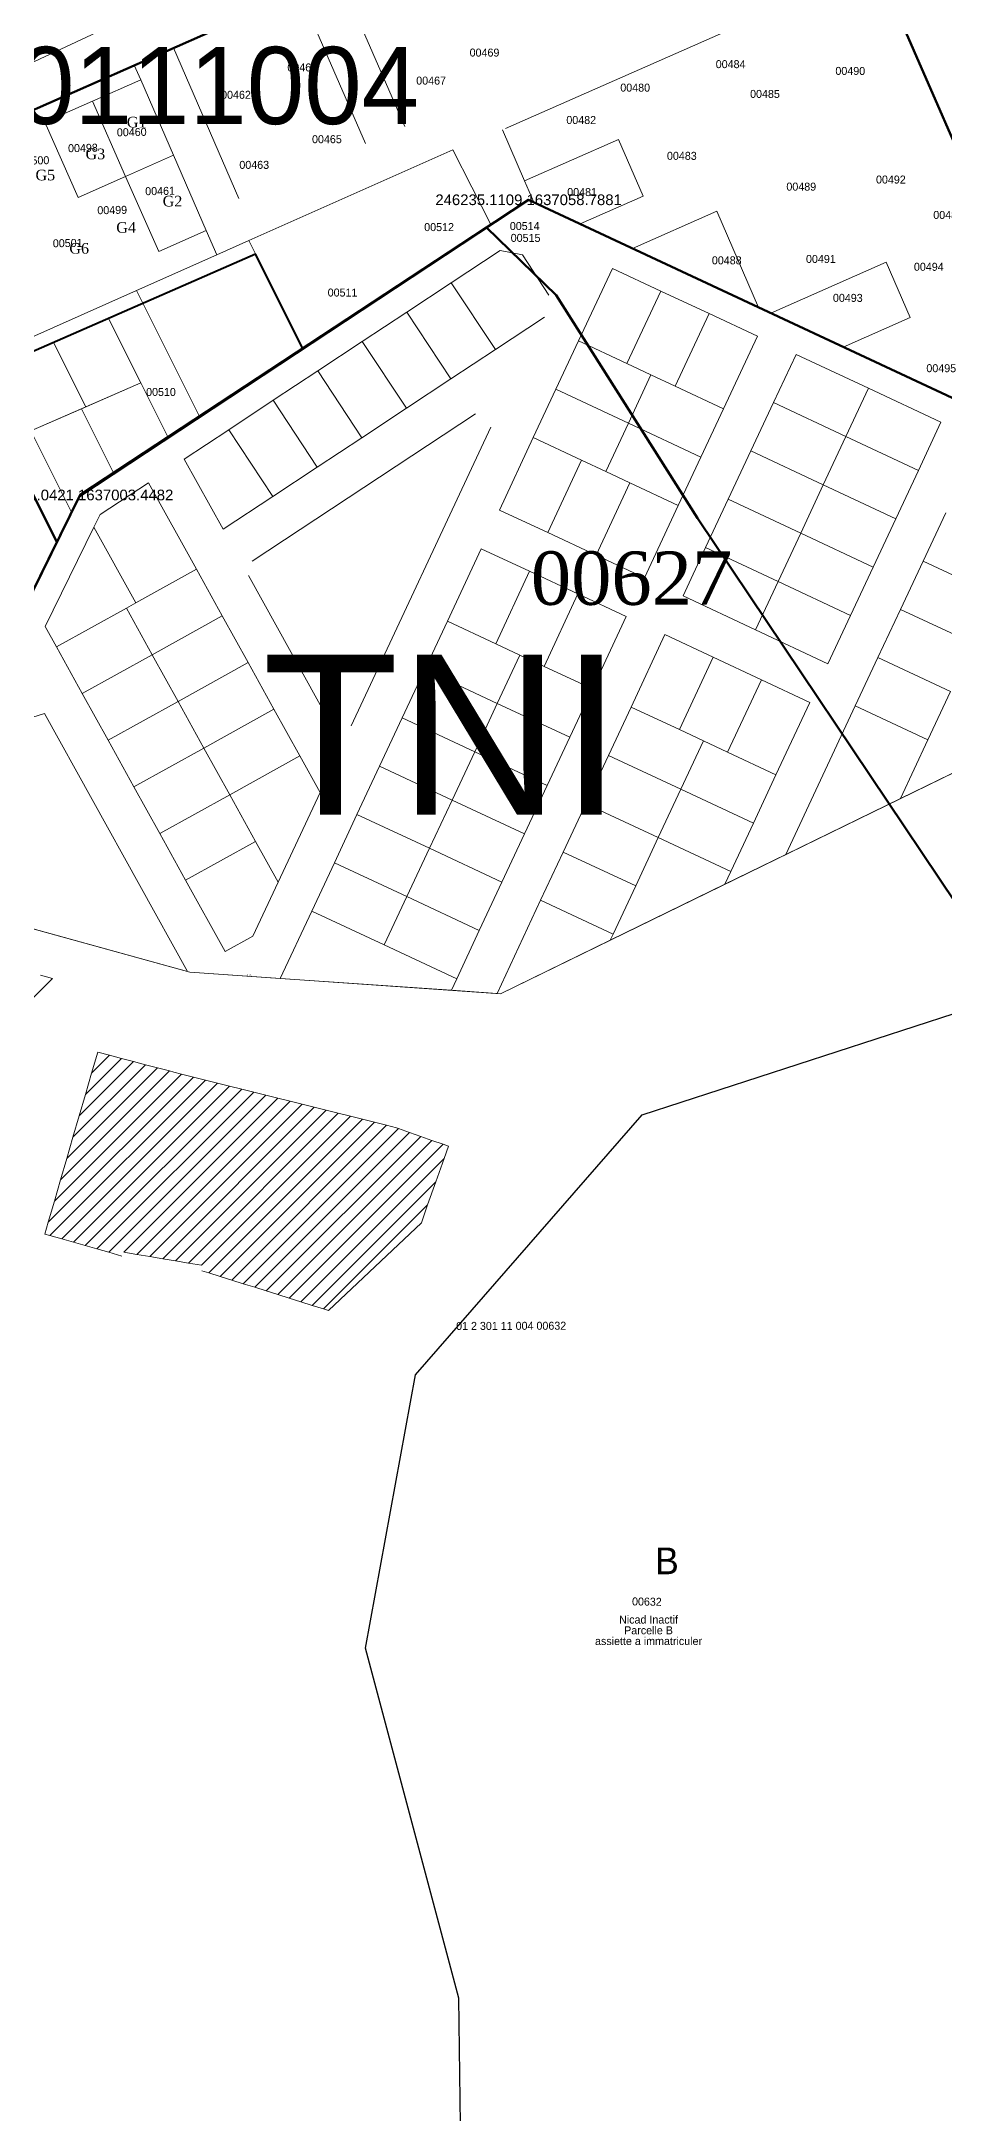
# Model space of a CAD drawing. Header units: metres. Extents: x 245232 to 248406, y 1633796 to 1637634.
# Drawn here: x 246143.8 to 246313.1, y 1636700 to 1637088.5 of the extents above; entities that cross this region are included whole.
import ezdxf
from ezdxf.enums import TextEntityAlignment as Align

# ---------------------------------------------------------------- set-up
doc = ezdxf.new("R2010")
doc.units = ezdxf.units.M
doc.header["$MEASUREMENT"] = 0
for name, color, linetype, lineweight in [('A immatriculer', 2, 'Continuous', 0), ('Div_Cont', 2, 'Continuous', 0), ('LIMITES TITRES FONCIERS', 7, 'Continuous', 0), ('Numéro Cadastral', 7, 'Continuous', 0), ('Toponymie', 7, 'Continuous', 30)]:
    doc.layers.add(name, color=color, linetype=linetype, lineweight=lineweight)
for name, color, linetype in [('A_revoir_niveau_0', 7, 'Continuous'), ('historique_numero_parcelle', 7, 'Continuous'), ('limites_sections', 7, 'Continuous')]:
    doc.layers.add(name, color=color, linetype=linetype)
doc.layers.add('LIMITES_PARCELLES', color=7, linetype='Continuous', lineweight=0, true_color=0xffffff)
doc.styles.get("Standard").update_dxf_attribs({"font": 'txt.shx'})
doc.styles.add('Style-Arial', font='arial.ttf')
doc.styles.add('Style-FANCY', font='FANCY.shx')
doc.styles.add('Style-Times New Roman', font='times.ttf')

# ---------------------------------------------------------------- blocks, each defined once
blk = doc.blocks.new('*U575')
at = {"layer": 'A immatriculer', "color": 2, "linetype": 'Continuous', "lineweight": 0, "insert": (-0.000001, -1.847466, -0.0061), "char_height": 1.499994, "attachment_point": 5, "line_spacing_factor": 0.804762, "style": 'Style-FANCY'}
blk.add_mtext('Nicad Inactif \\PParcelle B\\Passiette a immatriculer', dxfattribs=at)
at = {"layer": 'Numéro Cadastral', "color": 3, "extrusion": (-0.067674, -0.021954, 0.997466), "style": 'Style-FANCY'}
blk.add_text('00632', height=1.499994, rotation=71.147328, dxfattribs=at).set_placement((-3.464151, 0.797035, -0.056855), align=Align.MIDDLE_CENTER)

msp = doc.modelspace()

# ---------------------------------------------------------------- linework, layer by layer
at = {"layer": 'A immatriculer', "color": 2, "linetype": 'Continuous', "lineweight": 120, "flags": 128}
msp.add_lwpolyline([(246330.32, 1636706.314), (246325.106, 1636693.527), (245850.065, 1636481.714), (245880.291, 1636506.295), (245911.171, 1636542.664), (246014.009, 1636709.465), (246016.012, 1636728.926), (246151.042, 1637003.448), (246227.229, 1637053.6), (246240.305, 1637040.933), (246266.764, 1636999.129), (246331.499, 1636902.6), (246337.849, 1636886.725), (246369.599, 1636797.295), (246379.745, 1636748.287), (246330.32, 1636706.314)], close=True, dxfattribs=at)
at = {"layer": 'A_revoir_niveau_0', "color": 7, "linetype": 'Continuous', "lineweight": 0}
for q in [(246016.012, 1636728.926), (246082.853, 1636864.817)]:
    msp.add_line((246150.924, 1637003.208), q, dxfattribs=at)
at = {"layer": 'A_revoir_niveau_0', "color": 4, "linetype": 'Continuous', "lineweight": 0}
msp.add_line((246150.924, 1637003.208), (246083.277, 1636865.678), dxfattribs=at)
at = {"layer": 'A_revoir_niveau_0', "color": 7, "lineweight": 0, "flags": 128}
msp.add_lwpolyline([(246114.75, 1636929.664), (246171.634, 1636913.999), (246229.857, 1636909.956), (246322.812, 1636955.321), (246356.148, 1636951.541), (246439.843, 1636893.794)], dxfattribs=at)
at = {"layer": 'Div_Cont', "color": 4, "linetype": 'Continuous', "lineweight": 40, "flags": 128}
for points in [[(246146.687, 1636994.595), (246147.528, 1636996.305), (246150.922, 1637003.207), (246150.924, 1637003.208), (246150.924, 1637003.208), (246150.924, 1637003.209), (246151.043, 1637003.451), (246192.772, 1637030.911), (246183.934, 1637048.574), (246131.195, 1637025.559), (246146.687, 1636994.595)], [(246124.803, 1636950.102), (246146.687, 1636994.595), (246131.195, 1637025.559), (246094.96, 1637009.746), (246115.714, 1636968.266), (246124.803, 1636950.102)]]:
    msp.add_lwpolyline(points, close=True, dxfattribs=at)
at = {"layer": 'Div_Cont', "color": 5, "flags": 128}
msp.add_lwpolyline([(246141.825, 1637015.465), (246149.447, 1637000.204), (246150.935, 1637003.215), (246167.567, 1637014.195), (246162.433, 1637024.458), (246141.825, 1637015.465)], close=True, dxfattribs=at)
at = {"layer": 'Div_Cont', "color": 7, "flags": 128}
msp.add_lwpolyline([(246151.308, 1637019.603), (246141.825, 1637015.465), (246149.447, 1637000.204), (246150.935, 1637003.215), (246157.379, 1637007.469), (246151.308, 1637019.603)], close=True, dxfattribs=at)
at = {"layer": 'Div_Cont', "color": 7}
for points in [[(246135.784, 1637027.561), (246141.825, 1637015.465), (246162.433, 1637024.458), (246156.383, 1637036.55)], [(246152.126, 1637019.96), (246162.433, 1637024.458), (246156.383, 1637036.55), (246146.085, 1637032.057)], [(246135.784, 1637027.561), (246141.825, 1637015.465), (246152.126, 1637019.96), (246146.085, 1637032.057)], [(246167.567, 1637014.195), (246162.433, 1637024.458), (246151.308, 1637019.603), (246157.379, 1637007.469)]]:
    msp.add_3dface(points, dxfattribs=at)
at = {"layer": 'LIMITES TITRES FONCIERS', "color": 5, "linetype": 'Continuous', "lineweight": 53, "flags": 128}
msp.add_lwpolyline([(245938.213, 1636985.568), (245881.154, 1636957.963), (245894.101, 1636935.617), (245956.171, 1636828.911), (246026.167, 1636866.433), (246050.251, 1636842.755), (246059.498, 1636848.997), (246082.854, 1636864.818), (246150.924, 1637003.208), (246235.111, 1637058.788), (246341.24, 1637009.133), (246284.7, 1637138.563), (245938.213, 1636985.568)], close=True, dxfattribs=at)
at = {"layer": 'LIMITES TITRES FONCIERS', "color": 6, "linetype": 'Continuous', "lineweight": 53, "flags": 128}
msp.add_lwpolyline([(246083.277, 1636865.678), (246150.924, 1637003.208), (246235.111, 1637058.788), (246235.388, 1637058.658)], dxfattribs=at)
at = {"layer": 'limites_parcelles'}
for p, q in [((246325.071, 1637170.444), (245571.377, 1636816.521)), ((246199.526, 1637100.961), (246211.887, 1637072.524)), ((246300.312, 1637102.823), (246230.8, 1637072.13)), ((246332.181, 1637029.867), (246300.312, 1637102.823)), ((246192.207, 1637097.73), (246168.524, 1637087.273)), ((246192.207, 1637097.73), (246204.55, 1637069.335)), ((246107.661, 1637060.395), (246161.205, 1637084.042)), ((246168.524, 1637087.273), (246161.205, 1637084.042)), ((246161.205, 1637084.042), (246162.415, 1637081.259)), ((246168.524, 1637087.273), (246180.808, 1637059.014)), ((246162.415, 1637081.259), (246153.351, 1637077.255)), ((246162.415, 1637081.259), (246168.545, 1637067.157)), ((246153.351, 1637077.255), (246144.443, 1637073.321)), ((246153.351, 1637077.255), (246159.577, 1637063.17)), ((246144.443, 1637073.321), (246150.677, 1637059.219)), ((246230.219, 1637071.873), (246234.367, 1637062.332)), ((246182.645, 1637051.15), (246220.899, 1637068.172)), ((246220.899, 1637068.172), (246228.06, 1637054.133)), ((246251.952, 1637070.096), (246234.367, 1637062.332)), ((246256.575, 1637059.463), (246251.952, 1637070.096)), ((246168.545, 1637067.157), (246159.577, 1637063.17)), ((246168.545, 1637067.157), (246174.682, 1637053.041)), ((246150.677, 1637059.219), (246159.577, 1637063.17)), ((246159.577, 1637063.17), (246165.801, 1637049.09)), ((246234.367, 1637062.332), (246236.111, 1637058.32)), ((246235.111, 1637058.788), (246228.06, 1637054.133)), ((246236.111, 1637058.32), (246235.111, 1637058.788)), ((246244.791, 1637054.259), (246236.111, 1637058.32)), ((246244.791, 1637054.259), (246256.575, 1637059.463)), ((246254.616, 1637049.662), (246270.385, 1637056.654)), ((246270.385, 1637056.654), (246278.226, 1637038.617)), ((246150.924, 1637003.208), (246228.06, 1637054.133)), ((246165.801, 1637049.09), (246174.682, 1637053.041)), ((246174.682, 1637053.041), (246176.661, 1637048.488)), ((246254.616, 1637049.662), (246244.791, 1637054.259)), ((246182.645, 1637051.15), (246176.661, 1637048.488)), ((246192.772, 1637030.911), (246182.645, 1637051.15)), ((246220.625, 1637043.233), (246229.805, 1637049.294)), ((246229.805, 1637049.294), (246233.962, 1637048.443)), ((246278.226, 1637038.617), (246254.616, 1637049.662)), ((246176.661, 1637048.488), (246161.592, 1637041.782)), ((246233.962, 1637048.443), (246238.92, 1637040.932)), ((246244.468, 1637032.33), (246250.824, 1637045.917)), ((246250.824, 1637045.917), (246259.882, 1637041.68)), ((246302.151, 1637047.108), (246280.505, 1637037.55)), ((246306.66, 1637036.731), (246302.151, 1637047.108)), ((246161.592, 1637041.782), (246123.401, 1637024.789)), ((246161.592, 1637041.782), (246173.407, 1637018.168)), ((246212.28, 1637037.724), (246220.625, 1637043.233)), ((246220.625, 1637043.233), (246228.89, 1637030.715)), ((246253.526, 1637028.093), (246259.882, 1637041.68)), ((246268.94, 1637037.442), (246259.882, 1637041.68)), ((246203.935, 1637032.214), (246212.28, 1637037.724)), ((246212.28, 1637037.724), (246220.544, 1637025.206)), ((246262.583, 1637023.856), (246268.94, 1637037.442)), ((246277.997, 1637033.205), (246268.94, 1637037.442)), ((246280.505, 1637037.55), (246278.226, 1637038.617)), ((246294.107, 1637031.187), (246280.505, 1637037.55)), ((246228.89, 1637030.715), (246238.07, 1637036.776)), ((246271.641, 1637019.618), (246277.997, 1637033.205)), ((246294.107, 1637031.187), (246306.66, 1637036.731)), ((246173.407, 1637018.168), (246192.772, 1637030.911)), ((246195.589, 1637026.705), (246203.935, 1637032.214)), ((246203.935, 1637032.214), (246212.199, 1637019.696)), ((246220.544, 1637025.206), (246228.89, 1637030.715)), ((246240.23, 1637023.273), (246244.468, 1637032.33)), ((246253.526, 1637028.093), (246244.468, 1637032.33)), ((246281.006, 1637020.757), (246285.244, 1637029.815)), ((246285.244, 1637029.815), (246298.83, 1637023.459)), ((246314.047, 1637021.858), (246294.107, 1637031.187)), ((246146.688, 1636994.595), (246131.195, 1637025.559)), ((246187.244, 1637021.195), (246195.589, 1637026.705)), ((246195.589, 1637026.705), (246203.854, 1637014.187)), ((246258.055, 1637025.974), (246253.526, 1637028.093)), ((246253.817, 1637016.916), (246258.055, 1637025.974)), ((246262.583, 1637023.856), (246258.055, 1637025.974)), ((246212.199, 1637019.696), (246220.544, 1637025.206)), ((246235.993, 1637014.215), (246240.23, 1637023.273)), ((246253.817, 1637016.916), (246240.23, 1637023.273)), ((246271.641, 1637019.618), (246262.583, 1637023.856)), ((246294.593, 1637014.401), (246298.83, 1637023.459)), ((246312.417, 1637017.103), (246298.83, 1637023.459)), ((246151.043, 1637003.451), (246173.407, 1637018.168)), ((246178.899, 1637015.686), (246187.244, 1637021.195)), ((246183.272, 1636991.013), (246225.15, 1637018.66)), ((246187.244, 1637021.195), (246195.508, 1637008.677)), ((246203.854, 1637014.187), (246212.199, 1637019.696)), ((246267.404, 1637010.56), (246271.641, 1637019.618)), ((246276.769, 1637011.699), (246281.006, 1637020.757)), ((246294.593, 1637014.401), (246281.006, 1637020.757)), ((246170.553, 1637010.176), (246178.899, 1637015.686)), ((246178.899, 1637015.686), (246187.163, 1637003.168)), ((246195.508, 1637008.677), (246203.854, 1637014.187)), ((246201.874, 1636960.162), (246228.063, 1637016.143)), ((246229.637, 1637000.628), (246235.993, 1637014.215)), ((246245.051, 1637009.977), (246235.993, 1637014.215)), ((246249.58, 1637007.859), (246253.817, 1637016.916)), ((246267.404, 1637010.56), (246253.817, 1637016.916)), ((246290.356, 1637005.343), (246294.593, 1637014.401)), ((246308.18, 1637008.045), (246294.593, 1637014.401)), ((246308.18, 1637008.045), (246312.417, 1637017.103)), ((246177.841, 1636997.013), (246170.553, 1637010.176)), ((246238.695, 1636996.391), (246245.051, 1637009.977)), ((246249.58, 1637007.859), (246245.051, 1637009.977)), ((246263.166, 1637001.503), (246267.404, 1637010.56)), ((246272.531, 1637002.641), (246276.769, 1637011.699)), ((246290.356, 1637005.343), (246276.769, 1637011.699)), ((246187.163, 1637003.168), (246195.508, 1637008.677)), ((246254.109, 1637005.74), (246249.58, 1637007.859)), ((246303.942, 1636998.987), (246308.18, 1637008.045)), ((246146.688, 1636994.595), (246150.924, 1637003.208)), ((246154.81, 1636999.782), (246163.857, 1637005.755)), ((246163.857, 1637005.755), (246172.85, 1636989.512)), ((246187.163, 1637003.168), (246177.841, 1636997.013)), ((246247.752, 1636992.153), (246254.109, 1637005.74)), ((246263.166, 1637001.503), (246254.109, 1637005.74)), ((246268.294, 1636993.584), (246272.531, 1637002.641)), ((246286.118, 1636996.285), (246272.531, 1637002.641)), ((246286.118, 1636996.285), (246290.356, 1637005.343)), ((246303.942, 1636998.987), (246290.356, 1637005.343)), ((246153.631, 1636997.385), (246154.81, 1636999.782)), ((246238.695, 1636996.391), (246229.637, 1637000.628)), ((246256.81, 1636987.916), (246263.166, 1637001.503)), ((246299.705, 1636989.929), (246303.942, 1636998.987)), ((246309.07, 1636991.068), (246313.307, 1637000.126)), ((246124.805, 1636950.097), (246146.688, 1636994.595)), ((246144.492, 1636978.797), (246153.631, 1636997.385)), ((246161.477, 1636983.215), (246153.631, 1636997.385)), ((246247.752, 1636992.153), (246238.695, 1636996.391)), ((246281.881, 1636987.228), (246286.118, 1636996.285)), ((246299.705, 1636989.929), (246286.118, 1636996.285)), ((246219.891, 1636979.795), (246226.247, 1636993.382)), ((246226.247, 1636993.382), (246235.305, 1636989.144)), ((246247.752, 1636992.153), (246256.81, 1636987.916)), ((246264.057, 1636984.526), (246268.294, 1636993.584)), ((246281.881, 1636987.228), (246268.294, 1636993.584)), ((246304.832, 1636982.01), (246309.07, 1636991.068)), ((246322.657, 1636984.712), (246309.07, 1636991.068)), ((246161.477, 1636983.215), (246172.85, 1636989.512)), ((246177.694, 1636980.763), (246172.85, 1636989.512)), ((246198.313, 1636960.041), (246182.624, 1636988.375)), ((246228.949, 1636975.558), (246235.305, 1636989.144)), ((246244.362, 1636984.907), (246235.305, 1636989.144)), ((246277.643, 1636978.17), (246281.881, 1636987.228)), ((246295.467, 1636980.871), (246281.881, 1636987.228)), ((246295.467, 1636980.871), (246299.705, 1636989.929)), ((246159.728, 1636982.246), (246161.477, 1636983.215)), ((246238.006, 1636971.32), (246244.362, 1636984.907)), ((246253.42, 1636980.67), (246244.362, 1636984.907)), ((246277.643, 1636978.17), (246264.057, 1636984.526)), ((246146.605, 1636974.98), (246144.492, 1636978.797)), ((246146.605, 1636974.98), (246159.728, 1636982.246)), ((246164.572, 1636973.497), (246159.728, 1636982.246)), ((246164.572, 1636973.497), (246177.694, 1636980.763)), ((246182.538, 1636972.015), (246177.694, 1636980.763)), ((246215.653, 1636970.737), (246219.891, 1636979.795)), ((246228.949, 1636975.558), (246219.891, 1636979.795)), ((246247.064, 1636967.083), (246253.42, 1636980.67)), ((246291.23, 1636971.814), (246295.467, 1636980.871)), ((246300.595, 1636972.953), (246304.832, 1636982.01)), ((246318.419, 1636975.654), (246304.832, 1636982.01)), ((246146.605, 1636974.98), (246151.449, 1636966.232)), ((246233.477, 1636973.439), (246228.949, 1636975.558)), ((246254.31, 1636963.693), (246260.667, 1636977.28)), ((246260.667, 1636977.28), (246269.724, 1636973.042)), ((246277.643, 1636978.17), (246291.23, 1636971.814)), ((246151.449, 1636966.232), (246164.572, 1636973.497)), ((246169.416, 1636964.749), (246164.572, 1636973.497)), ((246169.416, 1636964.749), (246182.538, 1636972.015)), ((246187.382, 1636963.266), (246182.538, 1636972.015)), ((246229.24, 1636964.381), (246233.477, 1636973.439)), ((246238.006, 1636971.32), (246233.477, 1636973.439)), ((246247.064, 1636967.083), (246238.006, 1636971.32)), ((246263.368, 1636959.455), (246269.724, 1636973.042)), ((246278.782, 1636968.805), (246269.724, 1636973.042)), ((246296.358, 1636963.895), (246300.595, 1636972.953)), ((246314.182, 1636966.596), (246300.595, 1636972.953)), ((246211.416, 1636961.679), (246215.653, 1636970.737)), ((246229.24, 1636964.381), (246215.653, 1636970.737)), ((246242.827, 1636958.025), (246247.064, 1636967.083)), ((246272.426, 1636955.218), (246278.782, 1636968.805)), ((246287.84, 1636964.567), (246278.782, 1636968.805)), ((246151.449, 1636966.232), (246156.293, 1636957.483)), ((246156.293, 1636957.483), (246169.416, 1636964.749)), ((246174.259, 1636956), (246169.416, 1636964.749)), ((246174.259, 1636956), (246187.382, 1636963.266)), ((246192.226, 1636954.518), (246187.382, 1636963.266)), ((246225.003, 1636955.323), (246229.24, 1636964.381)), ((246242.827, 1636958.025), (246229.24, 1636964.381)), ((246250.073, 1636954.635), (246254.31, 1636963.693)), ((246263.368, 1636959.455), (246254.31, 1636963.693)), ((246281.484, 1636950.981), (246287.84, 1636964.567)), ((246283.334, 1636936.055), (246296.358, 1636963.895)), ((246309.944, 1636957.539), (246296.358, 1636963.895)), ((246309.944, 1636957.539), (246314.182, 1636966.596)), ((246144.383, 1636962.477), (246138.992, 1636960.811)), ((246171.153, 1636914.129), (246144.383, 1636962.477)), ((246207.178, 1636952.622), (246211.416, 1636961.679)), ((246225.003, 1636955.323), (246211.416, 1636961.679)), ((246267.897, 1636957.337), (246263.368, 1636959.455)), ((246156.293, 1636957.483), (246161.137, 1636948.735)), ((246161.137, 1636948.735), (246174.259, 1636956)), ((246179.103, 1636947.252), (246174.259, 1636956)), ((246238.589, 1636948.967), (246242.827, 1636958.025)), ((246263.66, 1636948.279), (246267.897, 1636957.337)), ((246272.426, 1636955.218), (246267.897, 1636957.337)), ((246304.795, 1636946.53), (246309.944, 1636957.539)), ((246179.103, 1636947.252), (246192.226, 1636954.518)), ((246196.024, 1636947.658), (246192.226, 1636954.518)), ((246202.941, 1636943.564), (246207.178, 1636952.622)), ((246220.765, 1636946.265), (246207.178, 1636952.622)), ((246220.765, 1636946.265), (246225.003, 1636955.323)), ((246238.589, 1636948.967), (246225.003, 1636955.323)), ((246245.836, 1636945.577), (246250.073, 1636954.635)), ((246263.66, 1636948.279), (246250.073, 1636954.635)), ((246281.484, 1636950.981), (246272.426, 1636955.218)), ((246304.795, 1636946.53), (246322.815, 1636955.325)), ((246161.137, 1636948.735), (246165.981, 1636939.986)), ((246188.172, 1636930.873), (246196.024, 1636947.658)), ((246234.352, 1636939.909), (246238.589, 1636948.967)), ((246259.422, 1636939.221), (246263.66, 1636948.279)), ((246277.246, 1636941.923), (246263.66, 1636948.279)), ((246277.246, 1636941.923), (246281.484, 1636950.981)), ((246165.981, 1636939.986), (246179.103, 1636947.252)), ((246183.947, 1636938.503), (246179.103, 1636947.252)), ((246216.528, 1636937.208), (246220.765, 1636946.265)), ((246234.352, 1636939.909), (246220.765, 1636946.265)), ((246241.598, 1636936.519), (246245.836, 1636945.577)), ((246259.422, 1636939.221), (246245.836, 1636945.577)), ((246304.795, 1636946.53), (246283.334, 1636936.055)), ((246165.981, 1636939.986), (246170.825, 1636931.238)), ((246198.704, 1636934.506), (246202.941, 1636943.564)), ((246216.528, 1636937.208), (246202.941, 1636943.564)), ((246230.114, 1636930.851), (246234.352, 1636939.909)), ((246273.009, 1636932.865), (246277.246, 1636941.923)), ((246170.825, 1636931.238), (246183.947, 1636938.503)), ((246188.172, 1636930.873), (246183.947, 1636938.503)), ((246212.29, 1636928.15), (246216.528, 1636937.208)), ((246230.114, 1636930.851), (246216.528, 1636937.208)), ((246237.361, 1636927.462), (246241.598, 1636936.519)), ((246255.185, 1636930.163), (246241.598, 1636936.519)), ((246255.185, 1636930.163), (246259.422, 1636939.221)), ((246273.009, 1636932.865), (246259.422, 1636939.221)), ((246283.334, 1636936.055), (246271.888, 1636930.469)), ((246194.466, 1636925.448), (246198.704, 1636934.506)), ((246212.29, 1636928.15), (246198.704, 1636934.506)), ((246271.888, 1636930.469), (246273.009, 1636932.865)), ((246178.232, 1636917.859), (246170.825, 1636931.238)), ((246188.172, 1636930.873), (246183.43, 1636920.738)), ((246208.053, 1636919.092), (246212.29, 1636928.15)), ((246225.877, 1636921.794), (246212.29, 1636928.15)), ((246225.877, 1636921.794), (246230.114, 1636930.851)), ((246271.888, 1636930.469), (246250.428, 1636919.995)), ((246250.947, 1636921.105), (246255.185, 1636930.163)), ((246171.153, 1636914.129), (246132.708, 1636924.716)), ((246188.559, 1636912.822), (246194.466, 1636925.448)), ((246208.053, 1636919.092), (246194.466, 1636925.448)), ((246229.193, 1636910.002), (246237.361, 1636927.462)), ((246250.947, 1636921.105), (246237.361, 1636927.462)), ((246183.43, 1636920.738), (246178.232, 1636917.859)), ((246221.64, 1636912.736), (246225.877, 1636921.794)), ((246250.428, 1636919.995), (246250.947, 1636921.105)), ((246221.64, 1636912.736), (246208.053, 1636919.092)), ((246229.86, 1636909.956), (246250.428, 1636919.995)), ((246114.422, 1636881.533), (246145.875, 1636912.795)), ((246145.875, 1636912.795), (246143.643, 1636913.41)), ((246171.153, 1636914.129), (246171.639, 1636913.996)), ((246171.639, 1636913.996), (246188.559, 1636912.822)), ((246188.559, 1636912.822), (246220.639, 1636910.596)), ((246220.639, 1636910.596), (246221.64, 1636912.736)), ((246220.639, 1636910.596), (246229.193, 1636910.002)), ((246229.193, 1636910.002), (246229.86, 1636909.956)), ((246150.863, 1636887.05), (246161.051, 1636897.237)), ((246152.024, 1636891.039), (246158.812, 1636897.826)), ((246154.341, 1636899.002), (246153.185, 1636895.028)), ((246153.185, 1636895.028), (246156.572, 1636898.415)), ((246156.572, 1636898.415), (246154.341, 1636899.002)), ((246158.812, 1636897.826), (246156.572, 1636898.415)), ((246161.051, 1636897.237), (246158.812, 1636897.826)), ((246163.291, 1636896.649), (246161.051, 1636897.237)), ((246145.061, 1636867.105), (246172.288, 1636894.332)), ((246145.385, 1636864.6), (246174.551, 1636893.767)), ((246146.221, 1636871.094), (246170.025, 1636894.897)), ((246147.382, 1636875.083), (246167.77, 1636895.471)), ((246147.588, 1636863.975), (246176.814, 1636893.201)), ((246148.542, 1636879.072), (246165.53, 1636896.06)), ((246149.703, 1636883.061), (246163.291, 1636896.649)), ((246153.185, 1636895.028), (246152.024, 1636891.039)), ((246165.53, 1636896.06), (246163.291, 1636896.649)), ((246167.77, 1636895.471), (246165.53, 1636896.06)), ((246168.59, 1636895.255), (246167.77, 1636895.471)), ((246170.025, 1636894.897), (246168.59, 1636895.255)), ((246172.288, 1636894.332), (246170.025, 1636894.897)), ((246174.551, 1636893.767), (246172.288, 1636894.332)), ((246176.814, 1636893.201), (246174.551, 1636893.767)), ((246179.077, 1636892.636), (246176.814, 1636893.201)), ((246149.792, 1636863.35), (246179.077, 1636892.636)), ((246152.024, 1636891.039), (246150.863, 1636887.05)), ((246151.995, 1636862.726), (246181.341, 1636892.071)), ((246154.199, 1636862.101), (246183.604, 1636891.506)), ((246156.402, 1636861.476), (246185.867, 1636890.94)), ((246159.256, 1636861.502), (246188.13, 1636890.375)), ((246161.678, 1636861.095), (246190.393, 1636889.81)), ((246181.341, 1636892.071), (246179.077, 1636892.636)), ((246183.604, 1636891.506), (246181.341, 1636892.071)), ((246185.867, 1636890.94), (246183.604, 1636891.506)), ((246188.13, 1636890.375), (246185.867, 1636890.94)), ((246190.393, 1636889.81), (246188.13, 1636890.375)), ((246192.657, 1636889.245), (246190.393, 1636889.81)), ((246150.863, 1636887.05), (246149.703, 1636883.061)), ((246164.1, 1636860.688), (246192.657, 1636889.245)), ((246166.522, 1636860.282), (246194.92, 1636888.68)), ((246168.944, 1636859.875), (246197.183, 1636888.114)), ((246171.366, 1636859.469), (246199.446, 1636887.549)), ((246173.788, 1636859.062), (246201.709, 1636886.984)), ((246175.172, 1636857.619), (246203.973, 1636886.419)), ((246177.325, 1636856.942), (246206.236, 1636885.853)), ((246194.92, 1636888.68), (246192.657, 1636889.245)), ((246197.183, 1636888.114), (246194.92, 1636888.68)), ((246199.446, 1636887.549), (246197.183, 1636888.114)), ((246201.709, 1636886.984), (246199.446, 1636887.549)), ((246203.973, 1636886.419), (246201.709, 1636886.984)), ((246206.236, 1636885.853), (246203.973, 1636886.419)), ((246208.499, 1636885.288), (246206.236, 1636885.853)), ((246149.703, 1636883.061), (246148.542, 1636879.072)), ((246179.477, 1636856.266), (246208.499, 1636885.288)), ((246181.629, 1636855.59), (246210.731, 1636884.692)), ((246183.781, 1636854.913), (246212.817, 1636883.95)), ((246185.933, 1636854.237), (246214.904, 1636883.208)), ((246188.085, 1636853.561), (246216.991, 1636882.466)), ((246190.237, 1636852.884), (246219.077, 1636881.724)), ((246210.361, 1636884.823), (246208.499, 1636885.288)), ((246210.731, 1636884.692), (246210.361, 1636884.823)), ((246212.817, 1636883.95), (246210.731, 1636884.692)), ((246214.904, 1636883.208), (246212.817, 1636883.95)), ((246216.991, 1636882.466), (246214.904, 1636883.208)), ((246219.077, 1636881.724), (246216.991, 1636882.466)), ((246220.07, 1636881.371), (246219.077, 1636881.724)), ((246148.542, 1636879.072), (246147.382, 1636875.083)), ((246192.39, 1636852.208), (246219.264, 1636879.082)), ((246217.726, 1636874.716), (246219.264, 1636879.082)), ((246219.264, 1636879.082), (246220.07, 1636881.371)), ((246147.382, 1636875.083), (246146.221, 1636871.094)), ((246194.542, 1636851.532), (246217.726, 1636874.716)), ((246216.188, 1636870.35), (246217.726, 1636874.716)), ((246146.221, 1636871.094), (246145.061, 1636867.105)), ((246196.694, 1636850.856), (246216.188, 1636870.35)), ((246215.018, 1636867.029), (246216.188, 1636870.35)), ((246145.061, 1636867.105), (246144.412, 1636864.876)), ((246197.575, 1636850.579), (246215.018, 1636867.029)), ((246144.412, 1636864.876), (246145.385, 1636864.6)), ((246145.385, 1636864.6), (246147.588, 1636863.975)), ((246147.588, 1636863.975), (246149.792, 1636863.35)), ((246149.792, 1636863.35), (246151.995, 1636862.726)), ((246151.995, 1636862.726), (246154.199, 1636862.101)), ((246154.199, 1636862.101), (246156.402, 1636861.476)), ((246156.402, 1636861.476), (246158.861, 1636860.779)), ((246161.678, 1636861.095), (246159.256, 1636861.502)), ((246161.678, 1636861.095), (246164.1, 1636860.688)), ((246164.1, 1636860.688), (246166.522, 1636860.282)), ((246166.522, 1636860.282), (246168.944, 1636859.875)), ((246168.944, 1636859.875), (246171.366, 1636859.469)), ((246171.366, 1636859.469), (246173.788, 1636859.062)), ((246173.856, 1636858.032), (246175.172, 1636857.619)), ((246175.172, 1636857.619), (246177.325, 1636856.942)), ((246177.325, 1636856.942), (246179.477, 1636856.266)), ((246179.477, 1636856.266), (246181.629, 1636855.59)), ((246181.629, 1636855.59), (246183.781, 1636854.913)), ((246183.781, 1636854.913), (246185.933, 1636854.237)), ((246185.933, 1636854.237), (246188.085, 1636853.561)), ((246188.085, 1636853.561), (246190.237, 1636852.884)), ((246190.237, 1636852.884), (246192.39, 1636852.208)), ((246192.39, 1636852.208), (246194.542, 1636851.532)), ((246194.542, 1636851.532), (246196.694, 1636850.856)), ((246196.694, 1636850.856), (246197.575, 1636850.579))]:
    msp.add_line(p, q, dxfattribs=at)
at = {"layer": 'limites_sections', "lineweight": 13, "flags": 128}
msp.add_lwpolyline([(246051.979, 1637305.254), (246249.188, 1637387.84), (246328.763, 1637172.005), (246354.383, 1637183.669), (246454.308, 1636960.02), (246454.308, 1636960.02), (246507.829, 1636952.358), (246491.152, 1636841.051), (246406.082, 1636907.201), (246329.51, 1636911.002), (246256.395, 1636887.255), (246213.901, 1636838.511), (246204.527, 1636787.268), (246222.025, 1636721.652), (246223.275, 1636626.665), (246216.401, 1636608.543), (246149.535, 1636592.295), (246070.07, 1636609.373)], dxfattribs=at)
at = {"layer": 'limites_sections', "flags": 128}
msp.add_lwpolyline([(246223.275, 1636626.665), (246222.025, 1636721.652), (246204.527, 1636787.268), (246213.901, 1636838.511), (246256.395, 1636887.255), (246329.51, 1636911.002), (246374.178, 1636883.891), (246405.285, 1636867.597), (246406.766, 1636783.164), (246479.349, 1636697.25)], dxfattribs=at)

# ---------------------------------------------------------------- block references
at = {"layer": 'historique_numero_parcelle', "color": 3}
msp.add_blockref('*U575', (246257.595, 1636792.451, 0.006), dxfattribs=at)

# ---------------------------------------------------------------- texts
at = {"layer": 'A immatriculer', "color": 1, "lineweight": 53, "style": 'Style-FANCY'}
msp.add_text('01 2 301 11 004 00632', height=1.49999, rotation=0.1323, dxfattribs=at).set_placement((246231.844, 1636847.692), align=Align.MIDDLE_CENTER)
at = {"layer": 'A immatriculer', "color": 92, "lineweight": 53, "style": 'Style-FANCY'}
msp.add_text('B', height=5, dxfattribs=at).set_placement((246261.04, 1636803.627), align=Align.MIDDLE_CENTER)
at = {"layer": 'historique_numero_parcelle', "color": 3, "style": 'Style-FANCY'}
for s, p in [('00464', (246192.684, 1637083.602)), ('00462', (246180.263, 1637078.467)), ('00465', (246197.304, 1637070.147)), ('00463', (246183.683, 1637065.334)), ('00512', (246218.332, 1637053.668)), ('00514', (246234.381, 1637053.866)), ('00515', (246234.548, 1637051.642)), ('00511', (246200.236, 1637041.401)), ('00510', (246166.201, 1637022.759))]:
    msp.add_text(s, height=1.5, dxfattribs=at).set_placement(p, align=Align.MIDDLE_CENTER)
for s, p in [('00469', (246226.846, 1637086.383, 0)), ('00484', (246272.98, 1637084.216, 0)), ('00490', (246295.412, 1637082.941, 0)), ('00467', (246216.84, 1637081.131, 0)), ('00480', (246255.093, 1637079.814, 0)), ('00485', (246279.421, 1637078.63, 0)), ('00482', (246244.978, 1637073.742, 0)), ('00483', (246263.836, 1637067.028)), ('00481', (246245.139, 1637060.235, 0)), ('00489', (246286.224, 1637061.251, 0)), ('00492', (246303.022, 1637062.583, 0)), ('00487', (246313.76, 1637055.944, 0)), ('00488', (246272.255, 1637047.438, 0)), ('00491', (246289.9, 1637047.694, 0)), ('00494', (246310.13, 1637046.229, 0)), ('00493', (246294.95, 1637040.399, 0)), ('00495', (246312.464, 1637027.215, 0))]:
    msp.add_text(s, height=1.5, rotation=359.8677, dxfattribs=at).set_placement(p, align=Align.MIDDLE_CENTER)
at = {"layer": 'historique_numero_parcelle', "color": 7, "lineweight": 53, "style": 'Style-Arial'}
for s, p in [('246235.1109 1637058.7881', (246235.111, 1637058.788)), ('246151.0421 1637003.4482', (246151.042, 1637003.448))]:
    msp.add_text(s, height=1.99999, dxfattribs=at).set_placement(p, align=Align.MIDDLE_CENTER)
at = {"layer": 'historique_numero_parcelle', "color": 3, "linetype": 'Continuous', "lineweight": 40, "style": 'Style-Times New Roman'}
msp.add_text('00627', height=10, dxfattribs=at).set_placement((246254.413, 1636987.859), align=Align.MIDDLE_CENTER)
at = {"layer": 'limites_sections', "linetype": 'Continuous', "lineweight": 13, "style": 'Style-FANCY'}
msp.add_text('01230111004', height=14.47425, dxfattribs=at).set_placement((246155.381, 1637080.214), align=Align.MIDDLE_CENTER)
at = {"layer": 'toponymie', "color": 7, "linetype": 'Continuous', "lineweight": 0, "style": 'Style-Arial'}
msp.add_text('ST25', height=0.25, rotation=359.232, dxfattribs=at).set_placement((246182.293, 1636913.603), align=Align.TOP_LEFT)
at = {"layer": 'toponymie', "color": 3, "lineweight": 0, "char_height": 1.49999, "attachment_point": 5, "rotation": 0.99998, "line_spacing_factor": 0.6, "style": 'Style-FANCY'}
for s, insert in [('\\FFANCY;00460', (246160.719, 1637071.466)), ('\\FFANCY;00498', (246151.57, 1637068.492)), ('\\FFANCY;00500', (246142.48, 1637066.155)), ('\\FFANCY;00461', (246166.032, 1637060.427)), ('\\FFANCY;00499', (246157.059, 1637056.857)), ('\\FFANCY;00501', (246148.716, 1637050.664))]:
    msp.add_mtext(s, dxfattribs=dict(at, insert=insert))
at = {"layer": 'toponymie', "color": 2, "linetype": 'Continuous', "lineweight": 0, "char_height": 2, "attachment_point": 5, "line_spacing_factor": 0.794392, "style": 'Style-FANCY'}
for s, insert in [('\\fTimes New Roman|b0|i0|c00|p23;G1', (246161.636, 1637073.334)), ('\\fTimes New Roman|b0|i0|c00|p23;G3', (246153.904, 1637067.372)), ('\\fTimes New Roman|b0|i0|c00|p23;G5', (246144.524, 1637063.411)), ('\\fTimes New Roman|b0|i0|c00|p23;G2', (246168.364, 1637058.521)), ('\\fTimes New Roman|b0|i0|c00|p23;G4', (246159.668, 1637053.581)), ('\\fTimes New Roman|b0|i0|c00|p23;G6', (246150.875, 1637049.669))]:
    msp.add_mtext(s, dxfattribs=dict(at, insert=insert))
at = {"layer": 'toponymie', "color": 7, "linetype": 'Continuous', "lineweight": 40, "insert": (246185.186, 1636973.542), "char_height": 30, "attachment_point": 1, "line_spacing_factor": 0.6}
msp.add_mtext('\\fArial|b0|i0|c00|p39;TNI', dxfattribs=at)

doc.saveas('drawing.dxf')
